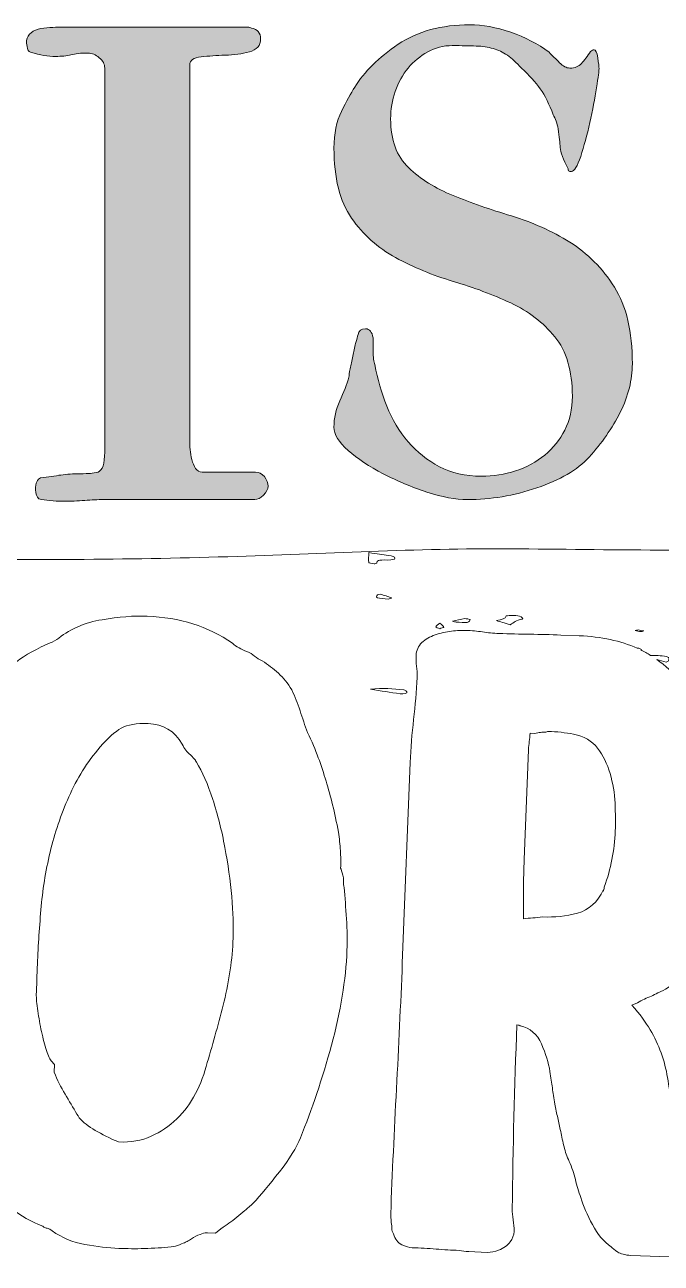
# Model space of a CAD drawing. Header units: inches. Extents: x 112 to 968, y -1050 to -30.
# Drawn here: x 442.8 to 631.7, y -865.4 to -497.6 of the extents above; entities that cross this region are included whole.
import ezdxf

# ---------------------------------------------------------------- set-up
doc = ezdxf.new("R2010")
doc.units = ezdxf.units.IN
doc.header["$MEASUREMENT"] = 0
doc.layers.add('Layer 1', color=7, linetype='Continuous')

# ---------------------------------------------------------------- blocks, each defined once
blk = doc.blocks.new('block 4')
at = {"layer": 'Layer 1', "lineweight": 0}
for points, knots in [([(961.12, -864.26), (960.58, -861.47), (958.12, -860.39), (957.09, -857.61), (953.63, -848.31), (950.72, -838.88), (947.64, -829.5), (946.42, -825.79), (945.2, -822.05), (944.9, -818.24), (944.61, -814.63), (945.15, -811.02), (945.7, -807.43), (947.52, -795.43), (949.35, -783.42), (951.17, -771.42), (952.66, -761.58), (954.15, -751.56), (951.84, -741.75), (949.95, -733.79), (945.61, -726.24), (943.72, -718.28), (941.83, -710.31), (942.91, -701.25), (950.28, -695.7), (944.76, -694.08), (943.79, -687.04), (948.77, -684.7), (943.53, -686.77), (939.32, -680.25), (939.96, -675.66), (940.6, -671.06), (941.46, -664.93), (935.92, -663.16), (925.12, -659.73), (922.78, -658.08), (909.39, -658.68), (895.25, -659.32), (880.95, -658.99), (866.85, -659.68), (866.64, -659.69), (866.42, -659.71), (866.21, -659.72), (866.43, -659.97), (866.43, -660.25), (866.04, -660.55), (865.81, -660.73), (864.98, -661.01), (864.72, -660.98), (859.78, -660.42), (861.76, -662.23), (859.57, -662.08), (857.39, -661.93), (858.3, -661.1), (858.41, -660.6), (858.46, -660.36), (859.08, -660.22), (859.7, -660.07), (841.21, -661.11), (821.32, -662.46), (803.45, -660.54), (781.11, -660.41), (757.21, -654.93), (734.46, -656.07), (716.3, -654.83), (695.76, -654.47), (678.33, -653.32), (648.78, -653.88), (619.19, -653.53), (589.62, -653.22), (561.73, -652.94), (533.98, -654.59), (505.94, -655.47), (475.65, -656.41), (445.31, -656.66), (414.97, -656.24), (385.9, -655.83), (353.69, -651.08), (325.11, -653.26), (326.25, -655.49), (351.29, -658.81), (352.45, -657.14), (349.55, -661.24), (339.18, -657.6), (333.73, -657.93), (312.65, -655.89), (288.61, -655.17), (266.59, -654.48), (251.56, -651.97), (235.45, -652.78), (220.48, -650.73), (217.03, -649.17), (211.83, -654.97), (209.42, -651.36), (205.5, -651.54), (202.76, -652.97), (199.43, -653.76), (195.07, -654.81), (193.04, -658.84), (188.04, -659.63), (181.5, -662.34), (175.05, -664.13), (173.56, -669.84), (173.37, -671.59), (172.69, -672.89), (170.93, -674.44), (173.13, -677.84), (168.44, -713.89), (166.15, -715.88), (161.69, -724.38), (153.48, -731.37), (149.36, -739.99), (144.88, -749.35), (142.14, -759.59), (138.5, -769.2), (142.06, -769.41), (142.39, -773.31), (143.3, -776.02), (144.62, -779.99), (149.16, -782.73), (152.34, -786.01), (155.51, -789.3), (156.97, -794.64), (152.74, -796.97), (150.62, -798.13), (147.69, -798.12), (145.56, -799.27), (141.5, -801.46), (142.36, -806.3), (140.57, -809.9), (138.38, -814.29), (133.06, -817.25), (130.47, -821.53), (127.44, -826.53), (127.17, -831.19), (121.55, -835.27), (117.85, -838.28), (116.64, -841.98), (112.97, -844.58), (115.03, -845.17), (114.04, -847.23), (116.53, -847.82), (116.16, -855.96), (129.89, -854.36), (137.02, -857.25), (144.74, -859.28), (153.24, -862.19), (161.39, -862.17), (161.39, -862.17), (161.89, -862.82), (161.89, -862.82), (162.94, -864.18), (180.79, -865.26), (183.6, -865.72), (191.25, -866.98), (198.67, -867.78), (206.35, -868.67), (222.78, -870.58), (239.12, -872.74), (255.63, -874.2), (288.56, -877.12), (321.65, -878.57), (354.72, -879.15), (421.28, -880.3), (487.72, -877.9), (554.18, -876.55), (611.99, -875.37), (669.94, -874.96), (727.76, -878.36), (760.65, -880.29), (793.53, -883.46), (826.51, -883.37), (859.31, -883.29), (892.96, -880.9), (925.55, -878.27), (930.45, -878.34), (934.9, -878.91), (939.88, -879.22), (942.15, -878.91), (947.7, -883.56), (948.39, -880.3), (951.6, -881.95), (952.98, -878.84), (956.36, -879.45), (953.62, -875.55), (959.41, -874.55), (960.77, -871.57), (959.02, -869.05), (961.5, -866.26), (961.12, -864.26)], [0, 0, 0, 0, 1, 1, 1, 2, 2, 2, 3, 3, 3, 4, 4, 4, 5, 5, 5, 6, 6, 6, 7, 7, 7, 8, 8, 8, 9, 9, 9, 10, 10, 10, 11, 11, 11, 12, 12, 12, 13, 13, 13, 14, 14, 14, 15, 15, 15, 16, 16, 16, 17, 17, 17, 18, 18, 18, 19, 19, 19, 20, 20, 20, 21, 21, 21, 22, 22, 22, 23, 23, 23, 24, 24, 24, 25, 25, 25, 26, 26, 26, 27, 27, 27, 28, 28, 28, 29, 29, 29, 30, 30, 30, 31, 31, 31, 32, 32, 32, 33, 33, 33, 34, 34, 34, 35, 35, 35, 36, 36, 36, 37, 37, 37, 38, 38, 38, 39, 39, 39, 40, 40, 40, 41, 41, 41, 42, 42, 42, 43, 43, 43, 44, 44, 44, 45, 45, 45, 46, 46, 46, 47, 47, 47, 48, 48, 48, 49, 49, 49, 50, 50, 50, 51, 51, 51, 52, 52, 52, 53, 53, 53, 54, 54, 54, 55, 55, 55, 56, 56, 56, 57, 57, 57, 58, 58, 58, 59, 59, 59, 60, 60, 60, 61, 61, 61, 62, 62, 62, 63, 63, 63, 63]), ([(544.88, -657.32), (544.79, -656.35), (544.88, -655.38), (544.92, -654.33), (547.38, -654.7), (549.03, -654.96), (550.71, -655.2), (551.93, -655.37), (552.67, -655.56), (552.66, -655.97), (552.65, -656.39), (551.84, -656.6), (550.59, -656.54), (547.62, -656.41), (547.16, -656.82), (547.33, -657.46), (547.35, -657.53), (546.68, -657.67), (546.5, -657.64), (545.89, -657.57), (544.88, -657.42), (544.88, -657.32)], [0, 0, 0, 0, 1, 1, 1, 2, 2, 2, 3, 3, 3, 4, 4, 4, 5, 5, 5, 6, 6, 6, 7, 7, 7, 7]), ([(551.7, -667.77), (551.82, -667.82), (551.01, -668.15), (550.7, -668.13), (549.57, -668.07), (548.06, -667.98), (547.48, -667.77), (546.94, -667.57), (547.34, -667.19), (547.46, -666.9), (547.49, -666.82), (548.01, -666.77), (548.3, -666.7), (549.46, -667.05), (550.66, -667.4), (551.7, -667.77)], [0, 0, 0, 0, 1, 1, 1, 2, 2, 2, 3, 3, 3, 4, 4, 4, 5, 5, 5, 5]), ([(585.59, -673.27), (585.56, -672.93), (588.58, -672.87), (589.63, -673.22), (590.32, -673.44), (590.85, -674.02), (590.47, -674.09), (588.48, -674.45), (588.07, -675.06), (586.89, -675.76), (585.13, -675.23), (583.96, -674.88), (582.77, -674.53), (584.39, -674.23), (585.63, -673.92), (585.59, -673.27)], [0, 0, 0, 0, 1, 1, 1, 2, 2, 2, 3, 3, 3, 4, 4, 4, 5, 5, 5, 5]), ([(533.84, -800.62), (531.11, -810.61), (528.03, -819.78), (524.6, -828.1), (523.45, -831), (521.38, -834.37), (518.37, -838.22), (515.38, -842.08), (512.79, -845.17), (510.63, -847.5), (509.73, -848.33), (508.88, -849.08), (508.08, -849.73), (507.28, -850.39), (506.51, -851.06), (505.8, -851.72), (504.91, -852.37), (504.11, -852.95), (503.4, -853.44), (502.69, -853.93), (501.89, -854.5), (501, -855.15), (501, -855.15), (499.4, -856.39), (499.4, -856.39), (499.4, -856.39), (497.07, -856.3), (497.07, -856.3), (496.21, -856.26), (494.81, -856.73), (492.87, -857.69), (492.51, -858.02), (492.11, -858.3), (491.68, -858.55), (491.23, -858.79), (490.84, -858.99), (490.49, -859.15), (490.13, -859.3), (489.56, -859.54), (488.77, -859.86), (487.98, -860.17), (487.15, -860.4), (486.29, -860.54), (483.69, -860.78), (481.05, -860.93), (478.37, -861), (475.69, -861.07), (473.14, -861.06), (470.73, -860.96), (467.62, -860.84), (464.27, -860.45), (460.67, -859.79), (457.07, -859.13), (453.84, -857.8), (450.98, -855.79), (450.82, -855.61), (450.69, -855.52), (450.61, -855.51), (450.52, -855.51), (450.39, -855.42), (450.23, -855.24), (449.89, -855.06), (449.55, -854.95), (449.2, -854.94), (448.86, -854.93), (448.52, -854.74), (448.19, -854.38), (441.21, -851.69), (435.85, -847.42), (432.11, -841.58), (430.49, -838.75), (428.83, -836.01), (427.12, -833.35), (425.41, -830.69), (423.84, -827.96), (422.39, -825.14), (420.33, -820.39), (418.79, -815.58), (417.78, -810.71), (416.94, -805.67), (416.18, -800.72), (415.51, -795.85), (414.83, -790.99), (414.17, -786.04), (413.5, -781.01), (413.22, -779.44), (412.94, -777.79), (412.66, -776.05), (412.38, -774.32), (412.27, -772.67), (412.34, -771.12), (412.46, -768.01), (412.79, -764.92), (413.35, -761.83), (413.9, -758.75), (414.33, -755.57), (414.63, -752.3), (414.89, -749.89), (415.31, -747.02), (415.87, -743.67), (416.43, -740.32), (417.13, -736.9), (417.96, -733.39), (418.78, -729.88), (419.74, -726.51), (420.82, -723.27), (421.89, -720.03), (422.99, -717.31), (424.11, -715.11), (425.78, -712.24), (427.32, -709.32), (428.73, -706.35), (430.14, -703.39), (431.51, -700.46), (432.83, -697.58), (434.38, -693.32), (436.27, -690.2), (438.51, -688.21), (440.74, -686.23), (443.8, -684.28), (447.67, -682.36), (448.56, -681.87), (449.43, -681.48), (450.31, -681.16), (451.19, -680.85), (452.07, -680.37), (452.96, -679.71), (456.52, -676.92), (460.78, -675.1), (465.74, -674.26), (470.69, -673.41), (475.15, -673.07), (479.12, -673.23), (488.77, -673.6), (497.22, -676.27), (504.45, -681.21), (505.61, -682.3), (507.05, -683.13), (508.76, -683.71), (509.6, -684.09), (510.36, -684.55), (511.03, -685.1), (511.7, -685.64), (512.46, -686.11), (513.31, -686.48), (514.99, -687.58), (516.59, -688.81), (518.09, -690.17), (519.59, -691.52), (520.9, -693.17), (522.04, -695.11), (523, -697.05), (523.82, -699.11), (524.52, -701.3), (525.21, -703.49), (525.94, -705.63), (526.73, -707.73), (528, -710.37), (529.07, -712.87), (529.93, -715.24), (530.78, -717.6), (531.56, -719.93), (532.25, -722.19), (532.93, -724.47), (533.58, -726.82), (534.17, -729.26), (534.76, -731.71), (535.35, -734.41), (535.93, -737.36), (536.2, -739.28), (536.38, -741.1), (536.49, -742.83), (536.59, -744.56), (536.61, -746.29), (536.55, -748.01), (536.7, -748.36), (536.93, -749.06), (537.24, -750.11), (537.39, -750.63), (537.46, -751.24), (537.43, -751.93), (537.4, -752.62), (537.46, -753.23), (537.62, -753.75), (537.84, -756.7), (538.07, -759.81), (538.29, -763.1), (538.5, -766.39), (538.55, -769.5), (538.44, -772.43), (538.09, -781.23), (536.56, -790.62), (533.84, -800.62)], [0, 0, 0, 0, 1, 1, 1, 2, 2, 2, 3, 3, 3, 4, 4, 4, 5, 5, 5, 6, 6, 6, 7, 7, 7, 8, 8, 8, 9, 9, 9, 10, 10, 10, 11, 11, 11, 12, 12, 12, 13, 13, 13, 14, 14, 14, 15, 15, 15, 16, 16, 16, 17, 17, 17, 18, 18, 18, 19, 19, 19, 20, 20, 20, 21, 21, 21, 22, 22, 22, 23, 23, 23, 24, 24, 24, 25, 25, 25, 26, 26, 26, 27, 27, 27, 28, 28, 28, 29, 29, 29, 30, 30, 30, 31, 31, 31, 32, 32, 32, 33, 33, 33, 34, 34, 34, 35, 35, 35, 36, 36, 36, 37, 37, 37, 38, 38, 38, 39, 39, 39, 40, 40, 40, 41, 41, 41, 42, 42, 42, 43, 43, 43, 44, 44, 44, 45, 45, 45, 46, 46, 46, 47, 47, 47, 48, 48, 48, 49, 49, 49, 50, 50, 50, 51, 51, 51, 52, 52, 52, 53, 53, 53, 54, 54, 54, 55, 55, 55, 56, 56, 56, 57, 57, 57, 58, 58, 58, 59, 59, 59, 60, 60, 60, 61, 61, 61, 62, 62, 62, 63, 63, 63, 64, 64, 64, 64]), ([(566.02, -675.27), (566.63, -675.87), (567.16, -676.18), (567.18, -676.47), (567.19, -676.64), (566.39, -676.78), (565.95, -676.94), (565.53, -676.75), (564.74, -676.54), (564.77, -676.38), (564.81, -676.09), (565.36, -675.82), (566.02, -675.27)], [0, 0, 0, 0, 1, 1, 1, 2, 2, 2, 3, 3, 3, 4, 4, 4, 4]), ([(573.44, -673.95), (573.66, -673.92), (575.02, -674.17), (575, -674.24), (574.91, -674.54), (574.83, -674.93), (574.1, -675.07), (573.43, -675.19), (571.94, -675.04), (570.83, -674.98), (570.52, -674.96), (570.25, -674.81), (569.77, -674.66), (570.98, -674.42), (572.14, -674.16), (573.44, -673.95)], [0, 0, 0, 0, 1, 1, 1, 2, 2, 2, 3, 3, 3, 4, 4, 4, 5, 5, 5, 5]), ([(646.82, -862.29), (645.07, -862.83), (643.76, -863.17), (642.9, -863.31), (640.98, -863.58), (639, -863.67), (636.93, -863.59), (636.93, -863.59), (622.7, -863.03), (622.7, -863.03), (621.84, -863), (621.07, -862.88), (620.38, -862.68), (619.7, -862.49), (619.19, -862.29), (618.85, -862.11), (617.85, -861.38), (617.18, -860.83), (616.85, -860.47), (614.66, -859), (612.8, -856.82), (611.27, -853.91), (609.74, -851), (608.6, -848.32), (607.83, -845.87), (607.21, -844.12), (606.68, -842.33), (606.23, -840.5), (605.78, -838.67), (605.16, -836.87), (604.37, -835.11), (603.73, -833.71), (603.22, -832.27), (602.85, -830.78), (602.48, -829.3), (602.15, -827.77), (601.87, -826.21), (601.57, -824.82), (601.28, -823.47), (600.99, -822.16), (600.69, -820.85), (600.4, -819.5), (600.11, -818.11), (599.83, -816.37), (599.6, -814.77), (599.4, -813.29), (599.19, -811.82), (598.95, -810.21), (598.68, -808.47), (598.26, -805.86), (597.42, -803.11), (596.15, -800.21), (594.88, -797.31), (592.79, -795.55), (589.88, -794.91), (589.72, -794.74), (589.38, -794.63), (588.86, -794.61), (588.14, -812.89), (587.69, -831.09), (587.5, -849.22), (587.45, -850.25), (587.54, -851.34), (587.76, -852.47), (587.97, -853.6), (588.06, -854.77), (588.01, -855.97), (587.97, -857.01), (587.58, -858.03), (586.85, -859.04), (586.12, -860.04), (584.97, -860.86), (583.39, -861.49), (582.33, -861.97), (581.2, -862.18), (580, -862.14), (580, -862.14), (574.57, -861.92), (574.57, -861.92), (573.53, -861.88), (572.58, -861.76), (571.73, -861.55), (569.49, -861.47), (567.2, -861.34), (564.88, -861.16), (562.56, -860.98), (560.18, -860.84), (557.77, -860.75), (556.91, -860.71), (555.88, -860.41), (554.7, -859.85), (553.51, -859.28), (552.69, -858.22), (552.23, -856.64), (551.91, -856.11), (551.76, -855.59), (551.78, -855.07), (551.8, -854.56), (551.73, -853.95), (551.59, -853.25), (551.46, -852.21), (551.41, -851.26), (551.44, -850.4), (551.44, -850.4), (551.51, -848.59), (551.51, -848.59), (552, -836.17), (552.57, -823.72), (553.24, -811.22), (553.9, -798.73), (554.47, -786.27), (554.96, -773.86), (554.96, -773.86), (557.2, -716.7), (557.2, -716.7), (557.37, -712.39), (557.71, -708.13), (558.22, -703.91), (558.73, -699.7), (559.06, -695.53), (559.23, -691.39), (559.27, -690.18), (559.23, -689.06), (559.1, -688.02), (558.97, -686.97), (558.92, -685.94), (558.96, -684.9), (559.02, -683.35), (559.59, -682.08), (560.67, -681.08), (561.74, -680.09), (563.07, -679.32), (564.64, -678.78), (566.22, -678.24), (567.83, -677.87), (569.48, -677.67), (571.12, -677.48), (572.55, -677.41), (573.76, -677.45), (575.48, -677.52), (577.12, -677.67), (578.67, -677.9), (580.21, -678.14), (581.84, -678.29), (583.57, -678.35), (586.67, -678.48), (589.73, -678.56), (592.76, -678.59), (595.78, -678.62), (598.84, -678.69), (601.94, -678.82), (601.94, -678.82), (607.38, -679.03), (607.38, -679.03), (613.94, -679.29), (619.66, -680.54), (624.56, -682.75), (624.72, -682.72), (624.91, -682.69), (625.04, -682.67), (625.32, -682.83), (625.7, -682.99), (625.83, -683.15), (625.85, -683.18), (625.75, -683.2), (625.62, -683.23), (626.62, -683.72), (627.58, -684.27), (628.51, -684.85), (630, -684.82), (631.61, -685), (633.23, -685.17), (634.63, -685.59), (633.78, -686.02), (633.86, -686.43), (633.9, -686.62), (633.32, -686.79), (633.15, -686.89), (632.25, -686.63), (631.32, -686.36), (630.39, -686.1), (632.93, -687.94), (635.2, -689.95), (637.27, -692.09), (638.92, -691.68), (640.57, -691.29), (643.6, -691.56), (645.07, -691.69), (645.08, -691.62), (644.62, -692.49), (644.54, -692.63), (644.93, -692.83), (645.22, -692.99), (647.32, -694.16), (646.81, -694.41), (642.58, -694.26), (641.43, -694.22), (640.29, -694.17), (639.14, -694.13), (641.09, -696.39), (642.85, -698.77), (644.32, -701.33), (647.72, -707.25), (650.02, -713.38), (651.24, -719.73), (652.46, -726.09), (652.98, -731.59), (652.8, -736.24), (652.67, -739.52), (652.3, -743.44), (651.69, -747.99), (651.08, -752.54), (650.04, -757.08), (648.57, -761.59), (647.09, -766.11), (645.02, -770.44), (642.36, -774.56), (639.69, -778.69), (636.33, -781.97), (632.26, -784.4), (632.26, -784.4), (630.68, -785.11), (630.68, -785.11), (629.97, -785.43), (629.36, -785.75), (628.83, -786.08), (627.42, -786.54), (626.02, -787.18), (624.61, -787.99), (624.61, -787.99), (623.02, -788.7), (623.02, -788.7), (625.34, -791.38), (627.14, -793.83), (628.44, -796.04), (629.73, -798.25), (630.81, -800.53), (631.66, -802.9), (632.52, -805.26), (633.16, -807.71), (633.58, -810.23), (634, -812.75), (634.48, -815.74), (635.04, -819.22), (636.03, -824.79), (637.75, -830.51), (640.2, -836.39), (642.64, -842.27), (645.23, -847.77), (647.97, -852.88), (647.94, -853.57), (648.18, -854.19), (648.67, -854.72), (648.83, -855.08), (649.03, -855.56), (649.26, -856.17), (649.5, -856.79), (649.6, -857.52), (649.57, -858.39), (649.49, -860.46), (648.57, -861.76), (646.82, -862.29)], [0, 0, 0, 0, 1, 1, 1, 2, 2, 2, 3, 3, 3, 4, 4, 4, 5, 5, 5, 6, 6, 6, 7, 7, 7, 8, 8, 8, 9, 9, 9, 10, 10, 10, 11, 11, 11, 12, 12, 12, 13, 13, 13, 14, 14, 14, 15, 15, 15, 16, 16, 16, 17, 17, 17, 18, 18, 18, 19, 19, 19, 20, 20, 20, 21, 21, 21, 22, 22, 22, 23, 23, 23, 24, 24, 24, 25, 25, 25, 26, 26, 26, 27, 27, 27, 28, 28, 28, 29, 29, 29, 30, 30, 30, 31, 31, 31, 32, 32, 32, 33, 33, 33, 34, 34, 34, 35, 35, 35, 36, 36, 36, 37, 37, 37, 38, 38, 38, 39, 39, 39, 40, 40, 40, 41, 41, 41, 42, 42, 42, 43, 43, 43, 44, 44, 44, 45, 45, 45, 46, 46, 46, 47, 47, 47, 48, 48, 48, 49, 49, 49, 50, 50, 50, 51, 51, 51, 52, 52, 52, 53, 53, 53, 54, 54, 54, 55, 55, 55, 56, 56, 56, 57, 57, 57, 58, 58, 58, 59, 59, 59, 60, 60, 60, 61, 61, 61, 62, 62, 62, 63, 63, 63, 64, 64, 64, 65, 65, 65, 66, 66, 66, 67, 67, 67, 68, 68, 68, 69, 69, 69, 70, 70, 70, 71, 71, 71, 72, 72, 72, 73, 73, 73, 74, 74, 74, 75, 75, 75, 76, 76, 76, 77, 77, 77, 78, 78, 78, 79, 79, 79, 80, 80, 80, 81, 81, 81, 82, 82, 82, 83, 83, 83, 84, 84, 84, 85, 85, 85, 86, 86, 86, 87, 87, 87, 87]), ([(624.88, -677.3), (625.42, -677.4), (625.97, -677.5), (626.53, -677.61), (626.24, -677.67), (625.88, -677.81), (625.67, -677.79), (625.07, -677.73), (624.52, -677.6), (623.95, -677.51), (624.24, -677.44), (624.53, -677.38), (624.88, -677.3)], [0, 0, 0, 0, 1, 1, 1, 2, 2, 2, 3, 3, 3, 4, 4, 4, 4]), ([(554.23, -696.23), (551.33, -695.88), (548.6, -695.39), (545.42, -694.91), (549.02, -694.54), (552.21, -694.75), (555.35, -695.08), (555.78, -695.12), (556.01, -695.46), (556.18, -695.66), (556.52, -696.09), (555.27, -696.35), (554.23, -696.23)], [0, 0, 0, 0, 1, 1, 1, 2, 2, 2, 3, 3, 3, 4, 4, 4, 4])]:
    blk.add_open_spline(points, degree=3, knots=knots, dxfattribs=at)
blk = doc.blocks.new('block 5')
at = {"layer": 'Layer 1', "true_color": 0xfccf0c}
h = blk.add_hatch(color=40, dxfattribs=at)
h.dxf.hatch_style = 2
edge = h.paths.add_edge_path()
edge.add_spline(control_points=[(491.78, -509.47), (491.78, -509.47), (491.78, -621.53), (491.78, -621.53), (491.78, -622.02), (491.82, -622.77), (491.9, -623.75), (491.99, -624.75), (492.15, -625.74), (492.4, -626.72), (492.65, -627.71), (493.02, -628.58), (493.51, -629.32), (494.01, -630.06), (494.66, -630.43), (495.49, -630.43), (495.49, -630.43), (511.32, -630.43), (511.32, -630.43), (512.31, -630.43), (513.18, -630.89), (513.92, -631.79), (514.66, -632.7), (515.03, -633.65), (515.03, -634.64), (515.03, -635.47), (514.58, -636.33), (513.67, -637.24), (512.76, -638.14), (511.9, -638.6), (511.08, -638.6), (511.08, -638.6), (466.3, -638.6), (466.3, -638.6), (464.49, -638.6), (462.59, -638.68), (460.61, -638.85), (458.63, -639.01), (456.49, -639.09), (454.18, -639.09), (451.38, -639.09), (448.99, -638.85), (447.01, -638.35), (446.35, -637.86), (446.02, -636.95), (446.02, -635.63), (446.02, -633.65), (446.51, -632.5), (447.5, -632.17), (449.81, -631.84), (451.83, -631.55), (453.56, -631.3), (455.29, -631.05), (457.15, -630.93), (459.13, -630.93), (460.61, -630.93), (461.68, -630.89), (462.35, -630.81), (463, -630.72), (463.74, -630.6), (464.57, -630.43), (465.89, -629.94), (466.55, -627.96), (466.55, -624.5), (466.55, -624.5), (466.55, -510.46), (466.55, -510.46), (466.55, -509.31), (466.01, -508.28), (464.94, -507.37), (463.87, -506.47), (462.75, -506.01), (461.6, -506.01), (459.46, -506.01), (457.77, -506.18), (456.53, -506.51), (455.29, -506.84), (453.77, -507), (451.95, -507), (449.81, -507), (447.34, -506.59), (444.53, -505.76), (443.87, -505.6), (443.55, -505.02), (443.55, -504.03), (443.21, -502.71), (443.3, -501.68), (443.79, -500.94), (444.29, -500.2), (445.03, -499.62), (446.02, -499.21), (447.01, -498.8), (448.12, -498.55), (449.36, -498.47), (450.59, -498.38), (451.71, -498.34), (452.7, -498.34), (452.7, -498.34), (504.15, -498.34), (504.15, -498.34), (506.62, -498.34), (508.19, -498.34), (508.85, -498.34), (509.51, -498.34), (509.92, -498.43), (510.08, -498.59), (511.9, -498.92), (512.81, -499.99), (512.81, -501.81), (512.81, -503.79), (511.69, -505.06), (509.47, -505.64), (507.24, -506.22), (504.85, -506.55), (502.29, -506.63), (499.73, -506.71), (497.35, -506.88), (495.12, -507.12), (492.89, -507.37), (491.78, -508.16), (491.78, -509.47)], knot_values=[0, 0, 0, 0, 1, 1, 1, 2, 2, 2, 3, 3, 3, 4, 4, 4, 5, 5, 5, 6, 6, 6, 7, 7, 7, 8, 8, 8, 9, 9, 9, 10, 10, 10, 11, 11, 11, 12, 12, 12, 13, 13, 13, 14, 14, 14, 15, 15, 15, 16, 16, 16, 17, 17, 17, 18, 18, 18, 19, 19, 19, 20, 20, 20, 21, 21, 21, 22, 22, 22, 23, 23, 23, 24, 24, 24, 25, 25, 25, 26, 26, 26, 27, 27, 27, 28, 28, 28, 29, 29, 29, 30, 30, 30, 31, 31, 31, 32, 32, 32, 33, 33, 33, 34, 34, 34, 35, 35, 35, 36, 36, 36, 37, 37, 37, 38, 38, 38, 39, 39, 39, 40, 40, 40, 40], degree=3, periodic=1)
h = blk.add_hatch(color=40, dxfattribs=at)
h.dxf.hatch_style = 2
edge = h.paths.add_edge_path()
edge.add_spline(control_points=[(534.58, -617.08), (534.58, -614.44), (535.15, -611.84), (536.31, -609.29), (537.46, -606.73), (538.37, -604.38), (539.03, -602.23), (539.03, -601.74), (539.15, -600.92), (539.4, -599.76), (539.65, -598.61), (539.9, -597.37), (540.14, -596.05), (540.39, -594.73), (540.68, -593.45), (541.01, -592.22), (541.34, -590.98), (541.58, -590.11), (541.75, -589.62), (541.91, -588.47), (542.65, -587.89), (543.98, -587.89), (545.13, -587.89), (545.87, -588.8), (546.2, -590.61), (546.2, -590.61), (546.2, -593.82), (546.2, -593.82), (546.2, -595.31), (546.24, -596.34), (546.33, -596.92), (546.41, -597.5), (546.53, -598.03), (546.7, -598.52), (547.52, -602.81), (548.72, -606.94), (550.28, -610.89), (551.85, -614.85), (553.95, -618.36), (556.59, -621.41), (559.23, -624.46), (562.32, -626.93), (565.87, -628.83), (569.41, -630.72), (573.57, -631.67), (578.36, -631.67), (581.82, -631.67), (585.2, -631.14), (588.5, -630.06), (591.8, -628.99), (594.69, -627.43), (597.16, -625.36), (599.64, -623.3), (601.61, -620.83), (603.1, -617.94), (604.58, -615.06), (605.32, -611.72), (605.32, -607.92), (605.32, -600.34), (603.59, -594.44), (600.13, -590.24), (596.67, -586.03), (592.29, -582.69), (587.02, -580.22), (581.74, -577.75), (576.05, -575.6), (569.95, -573.79), (563.85, -571.97), (558.16, -569.62), (552.88, -566.74), (547.6, -563.85), (543.24, -559.93), (539.77, -554.99), (536.31, -550.04), (534.58, -543.12), (534.58, -534.21), (534.58, -529.92), (535.32, -526.29), (536.8, -523.33), (538.29, -520.36), (539.61, -517.97), (540.76, -516.15), (543.56, -511.54), (547.85, -507.29), (553.62, -503.41), (559.39, -499.54), (566.49, -497.6), (574.9, -497.6), (578.69, -497.6), (582.73, -498.34), (587.02, -499.83), (591.3, -501.31), (595.1, -503.29), (598.4, -505.76), (599.39, -506.75), (600.41, -507.78), (601.49, -508.86), (602.56, -509.93), (603.59, -510.46), (604.58, -510.46), (606.07, -510.46), (607.22, -510.01), (608.04, -509.1), (608.87, -508.2), (609.77, -507), (610.76, -505.52), (611.09, -505.19), (611.42, -505.02), (611.76, -505.02), (612.25, -505.02), (612.62, -505.81), (612.87, -507.37), (613.11, -508.94), (613.24, -510.05), (613.24, -510.71), (613.24, -511.21), (612.99, -513.06), (612.5, -516.28), (612, -519.49), (611.34, -522.96), (610.52, -526.67), (609.69, -530.38), (608.79, -533.72), (607.8, -536.68), (606.81, -539.65), (605.9, -541.14), (605.08, -541.14), (605.08, -541.14), (604.58, -541.14), (604.58, -541.14), (604.25, -541.14), (604.09, -540.89), (604.09, -540.4), (602.6, -537.59), (601.82, -535.49), (601.74, -534.09), (601.65, -532.69), (601.45, -530.83), (601.12, -528.52), (600.79, -526.88), (600.29, -525.47), (599.64, -524.32), (598.48, -521.19), (597.2, -518.63), (595.8, -516.65), (594.4, -514.67), (592.54, -512.61), (590.23, -510.46), (588.75, -508.82), (587.35, -507.54), (586.03, -506.63), (584.71, -505.73), (583.31, -505.06), (581.82, -504.65), (580.34, -504.24), (578.65, -503.99), (576.75, -503.91), (574.85, -503.83), (572.5, -503.79), (569.7, -503.79), (567.06, -503.79), (564.63, -504.4), (562.41, -505.64), (560.18, -506.88), (558.24, -508.48), (556.59, -510.46), (554.94, -512.44), (553.66, -514.75), (552.76, -517.39), (551.85, -520.03), (551.4, -522.75), (551.4, -525.55), (551.4, -531.82), (553.17, -536.65), (556.72, -540.02), (560.26, -543.41), (564.67, -546.17), (569.95, -548.31), (575.23, -550.46), (581, -552.48), (587.27, -554.37), (593.53, -556.27), (599.3, -558.86), (604.58, -562.16), (609.86, -565.46), (614.27, -569.92), (617.81, -575.52), (621.36, -581.13), (623.13, -588.71), (623.13, -598.28), (623.13, -603.06), (621.94, -607.84), (619.55, -612.62), (617.15, -617.41), (614.06, -621.86), (610.27, -625.98), (606.81, -629.78), (601.65, -632.83), (594.81, -635.13), (587.96, -637.45), (581.08, -638.6), (574.16, -638.6), (570.69, -638.6), (566.69, -637.86), (562.16, -636.37), (557.62, -634.89), (553.29, -633.07), (549.17, -630.93), (545.05, -628.79), (541.58, -626.48), (538.78, -624), (535.98, -621.53), (534.58, -619.22), (534.58, -617.08)], knot_values=[0, 0, 0, 0, 1, 1, 1, 2, 2, 2, 3, 3, 3, 4, 4, 4, 5, 5, 5, 6, 6, 6, 7, 7, 7, 8, 8, 8, 9, 9, 9, 10, 10, 10, 11, 11, 11, 12, 12, 12, 13, 13, 13, 14, 14, 14, 15, 15, 15, 16, 16, 16, 17, 17, 17, 18, 18, 18, 19, 19, 19, 20, 20, 20, 21, 21, 21, 22, 22, 22, 23, 23, 23, 24, 24, 24, 25, 25, 25, 26, 26, 26, 27, 27, 27, 28, 28, 28, 29, 29, 29, 30, 30, 30, 31, 31, 31, 32, 32, 32, 33, 33, 33, 34, 34, 34, 35, 35, 35, 36, 36, 36, 37, 37, 37, 38, 38, 38, 39, 39, 39, 40, 40, 40, 41, 41, 41, 42, 42, 42, 43, 43, 43, 44, 44, 44, 45, 45, 45, 46, 46, 46, 47, 47, 47, 48, 48, 48, 49, 49, 49, 50, 50, 50, 51, 51, 51, 52, 52, 52, 53, 53, 53, 54, 54, 54, 55, 55, 55, 56, 56, 56, 57, 57, 57, 58, 58, 58, 59, 59, 59, 60, 60, 60, 61, 61, 61, 62, 62, 62, 63, 63, 63, 64, 64, 64, 65, 65, 65, 66, 66, 66, 67, 67, 67, 68, 68, 68, 69, 69, 69, 70, 70, 70, 71, 71, 71, 71], degree=3, periodic=1)
at = {"layer": 'Layer 1', "lineweight": 0}
for points, knots in [([(491.78, -509.47), (491.78, -509.47), (491.78, -621.53), (491.78, -621.53), (491.78, -622.02), (491.82, -622.77), (491.9, -623.75), (491.99, -624.75), (492.15, -625.74), (492.4, -626.72), (492.65, -627.71), (493.02, -628.58), (493.51, -629.32), (494.01, -630.06), (494.66, -630.43), (495.49, -630.43), (495.49, -630.43), (511.32, -630.43), (511.32, -630.43), (512.31, -630.43), (513.18, -630.89), (513.92, -631.79), (514.66, -632.7), (515.03, -633.65), (515.03, -634.64), (515.03, -635.47), (514.58, -636.33), (513.67, -637.24), (512.76, -638.14), (511.9, -638.6), (511.08, -638.6), (511.08, -638.6), (466.3, -638.6), (466.3, -638.6), (464.49, -638.6), (462.59, -638.68), (460.61, -638.85), (458.63, -639.01), (456.49, -639.09), (454.18, -639.09), (451.38, -639.09), (448.99, -638.85), (447.01, -638.35), (446.35, -637.86), (446.02, -636.95), (446.02, -635.63), (446.02, -633.65), (446.51, -632.5), (447.5, -632.17), (449.81, -631.84), (451.83, -631.55), (453.56, -631.3), (455.29, -631.05), (457.15, -630.93), (459.13, -630.93), (460.61, -630.93), (461.68, -630.89), (462.35, -630.81), (463, -630.72), (463.74, -630.6), (464.57, -630.43), (465.89, -629.94), (466.55, -627.96), (466.55, -624.5), (466.55, -624.5), (466.55, -510.46), (466.55, -510.46), (466.55, -509.31), (466.01, -508.28), (464.94, -507.37), (463.87, -506.47), (462.75, -506.01), (461.6, -506.01), (459.46, -506.01), (457.77, -506.18), (456.53, -506.51), (455.29, -506.84), (453.77, -507), (451.95, -507), (449.81, -507), (447.34, -506.59), (444.53, -505.76), (443.87, -505.6), (443.55, -505.02), (443.55, -504.03), (443.21, -502.71), (443.3, -501.68), (443.79, -500.94), (444.29, -500.2), (445.03, -499.62), (446.02, -499.21), (447.01, -498.8), (448.12, -498.55), (449.36, -498.47), (450.59, -498.38), (451.71, -498.34), (452.7, -498.34), (452.7, -498.34), (504.15, -498.34), (504.15, -498.34), (506.62, -498.34), (508.19, -498.34), (508.85, -498.34), (509.51, -498.34), (509.92, -498.43), (510.08, -498.59), (511.9, -498.92), (512.81, -499.99), (512.81, -501.81), (512.81, -503.79), (511.69, -505.06), (509.47, -505.64), (507.24, -506.22), (504.85, -506.55), (502.29, -506.63), (499.73, -506.71), (497.35, -506.88), (495.12, -507.12), (492.89, -507.37), (491.78, -508.16), (491.78, -509.47)], [0, 0, 0, 0, 1, 1, 1, 2, 2, 2, 3, 3, 3, 4, 4, 4, 5, 5, 5, 6, 6, 6, 7, 7, 7, 8, 8, 8, 9, 9, 9, 10, 10, 10, 11, 11, 11, 12, 12, 12, 13, 13, 13, 14, 14, 14, 15, 15, 15, 16, 16, 16, 17, 17, 17, 18, 18, 18, 19, 19, 19, 20, 20, 20, 21, 21, 21, 22, 22, 22, 23, 23, 23, 24, 24, 24, 25, 25, 25, 26, 26, 26, 27, 27, 27, 28, 28, 28, 29, 29, 29, 30, 30, 30, 31, 31, 31, 32, 32, 32, 33, 33, 33, 34, 34, 34, 35, 35, 35, 36, 36, 36, 37, 37, 37, 38, 38, 38, 39, 39, 39, 40, 40, 40, 40]), ([(534.58, -617.08), (534.58, -614.44), (535.15, -611.84), (536.31, -609.29), (537.46, -606.73), (538.37, -604.38), (539.03, -602.23), (539.03, -601.74), (539.15, -600.92), (539.4, -599.76), (539.65, -598.61), (539.9, -597.37), (540.14, -596.05), (540.39, -594.73), (540.68, -593.45), (541.01, -592.22), (541.34, -590.98), (541.58, -590.11), (541.75, -589.62), (541.91, -588.47), (542.65, -587.89), (543.98, -587.89), (545.13, -587.89), (545.87, -588.8), (546.2, -590.61), (546.2, -590.61), (546.2, -593.82), (546.2, -593.82), (546.2, -595.31), (546.24, -596.34), (546.33, -596.92), (546.41, -597.5), (546.53, -598.03), (546.7, -598.52), (547.52, -602.81), (548.72, -606.94), (550.28, -610.89), (551.85, -614.85), (553.95, -618.36), (556.59, -621.41), (559.23, -624.46), (562.32, -626.93), (565.87, -628.83), (569.41, -630.72), (573.57, -631.67), (578.36, -631.67), (581.82, -631.67), (585.2, -631.14), (588.5, -630.06), (591.8, -628.99), (594.69, -627.43), (597.16, -625.36), (599.64, -623.3), (601.61, -620.83), (603.1, -617.94), (604.58, -615.06), (605.32, -611.72), (605.32, -607.92), (605.32, -600.34), (603.59, -594.44), (600.13, -590.24), (596.67, -586.03), (592.29, -582.69), (587.02, -580.22), (581.74, -577.75), (576.05, -575.6), (569.95, -573.79), (563.85, -571.97), (558.16, -569.62), (552.88, -566.74), (547.6, -563.85), (543.24, -559.93), (539.77, -554.99), (536.31, -550.04), (534.58, -543.12), (534.58, -534.21), (534.58, -529.92), (535.32, -526.29), (536.8, -523.33), (538.29, -520.36), (539.61, -517.97), (540.76, -516.15), (543.56, -511.54), (547.85, -507.29), (553.62, -503.41), (559.39, -499.54), (566.49, -497.6), (574.9, -497.6), (578.69, -497.6), (582.73, -498.34), (587.02, -499.83), (591.3, -501.31), (595.1, -503.29), (598.4, -505.76), (599.39, -506.75), (600.41, -507.78), (601.49, -508.86), (602.56, -509.93), (603.59, -510.46), (604.58, -510.46), (606.07, -510.46), (607.22, -510.01), (608.04, -509.1), (608.87, -508.2), (609.77, -507), (610.76, -505.52), (611.09, -505.19), (611.42, -505.02), (611.76, -505.02), (612.25, -505.02), (612.62, -505.81), (612.87, -507.37), (613.11, -508.94), (613.24, -510.05), (613.24, -510.71), (613.24, -511.21), (612.99, -513.06), (612.5, -516.28), (612, -519.49), (611.34, -522.96), (610.52, -526.67), (609.69, -530.38), (608.79, -533.72), (607.8, -536.68), (606.81, -539.65), (605.9, -541.14), (605.08, -541.14), (605.08, -541.14), (604.58, -541.14), (604.58, -541.14), (604.25, -541.14), (604.09, -540.89), (604.09, -540.4), (602.6, -537.59), (601.82, -535.49), (601.74, -534.09), (601.65, -532.69), (601.45, -530.83), (601.12, -528.52), (600.79, -526.88), (600.29, -525.47), (599.64, -524.32), (598.48, -521.19), (597.2, -518.63), (595.8, -516.65), (594.4, -514.67), (592.54, -512.61), (590.23, -510.46), (588.75, -508.82), (587.35, -507.54), (586.03, -506.63), (584.71, -505.73), (583.31, -505.06), (581.82, -504.65), (580.34, -504.24), (578.65, -503.99), (576.75, -503.91), (574.85, -503.83), (572.5, -503.79), (569.7, -503.79), (567.06, -503.79), (564.63, -504.4), (562.41, -505.64), (560.18, -506.88), (558.24, -508.48), (556.59, -510.46), (554.94, -512.44), (553.66, -514.75), (552.76, -517.39), (551.85, -520.03), (551.4, -522.75), (551.4, -525.55), (551.4, -531.82), (553.17, -536.65), (556.72, -540.02), (560.26, -543.41), (564.67, -546.17), (569.95, -548.31), (575.23, -550.46), (581, -552.48), (587.27, -554.37), (593.53, -556.27), (599.3, -558.86), (604.58, -562.16), (609.86, -565.46), (614.27, -569.92), (617.81, -575.52), (621.36, -581.13), (623.13, -588.71), (623.13, -598.28), (623.13, -603.06), (621.94, -607.84), (619.55, -612.62), (617.15, -617.41), (614.06, -621.86), (610.27, -625.98), (606.81, -629.78), (601.65, -632.83), (594.81, -635.13), (587.96, -637.45), (581.08, -638.6), (574.16, -638.6), (570.69, -638.6), (566.69, -637.86), (562.16, -636.37), (557.62, -634.89), (553.29, -633.07), (549.17, -630.93), (545.05, -628.79), (541.58, -626.48), (538.78, -624), (535.98, -621.53), (534.58, -619.22), (534.58, -617.08)], [0, 0, 0, 0, 1, 1, 1, 2, 2, 2, 3, 3, 3, 4, 4, 4, 5, 5, 5, 6, 6, 6, 7, 7, 7, 8, 8, 8, 9, 9, 9, 10, 10, 10, 11, 11, 11, 12, 12, 12, 13, 13, 13, 14, 14, 14, 15, 15, 15, 16, 16, 16, 17, 17, 17, 18, 18, 18, 19, 19, 19, 20, 20, 20, 21, 21, 21, 22, 22, 22, 23, 23, 23, 24, 24, 24, 25, 25, 25, 26, 26, 26, 27, 27, 27, 28, 28, 28, 29, 29, 29, 30, 30, 30, 31, 31, 31, 32, 32, 32, 33, 33, 33, 34, 34, 34, 35, 35, 35, 36, 36, 36, 37, 37, 37, 38, 38, 38, 39, 39, 39, 40, 40, 40, 41, 41, 41, 42, 42, 42, 43, 43, 43, 44, 44, 44, 45, 45, 45, 46, 46, 46, 47, 47, 47, 48, 48, 48, 49, 49, 49, 50, 50, 50, 51, 51, 51, 52, 52, 52, 53, 53, 53, 54, 54, 54, 55, 55, 55, 56, 56, 56, 57, 57, 57, 58, 58, 58, 59, 59, 59, 60, 60, 60, 61, 61, 61, 62, 62, 62, 63, 63, 63, 64, 64, 64, 65, 65, 65, 66, 66, 66, 67, 67, 67, 68, 68, 68, 69, 69, 69, 70, 70, 70, 71, 71, 71, 71])]:
    blk.add_open_spline(points, degree=3, knots=knots, dxfattribs=at)
blk = doc.blocks.new('block 2')
at = {"layer": 'Layer 1', "lineweight": 0}
for points, knots in [([(502.2, -741.87), (501.27, -736.91), (500.08, -732.16), (498.62, -727.61), (497.15, -723.07), (495.53, -719.38), (493.74, -716.54), (493.57, -716.37), (493.49, -716.23), (493.5, -716.14), (493.5, -716.06), (493.42, -715.93), (493.25, -715.74), (493.25, -715.74), (492.01, -714.4), (492.01, -714.4), (491, -713.67), (490.18, -712.6), (489.55, -711.2), (487.28, -707.31), (483.9, -705.28), (479.42, -705.1), (475.97, -704.97), (473.32, -705.42), (471.47, -706.47), (469.62, -707.53), (467.51, -709.39), (465.16, -712.05), (461.36, -716.57), (458.27, -721.5), (455.9, -726.85), (453.54, -732.19), (451.68, -737.69), (450.34, -743.34), (448.99, -748.98), (448.08, -754.69), (447.6, -760.45), (447.11, -766.22), (446.76, -771.95), (446.53, -777.64), (446.53, -777.64), (446.25, -784.88), (446.25, -784.88), (446.2, -786.09), (446.31, -787.69), (446.58, -789.69), (446.84, -791.69), (447.2, -793.73), (447.63, -795.82), (448.07, -797.91), (448.55, -799.83), (449.09, -801.57), (449.63, -803.32), (450.14, -804.55), (450.63, -805.26), (450.63, -805.26), (451.63, -806.33), (451.63, -806.33), (451.63, -806.33), (451.53, -808.66), (451.53, -808.66), (452.48, -810.94), (453.56, -813.1), (454.78, -815.13), (455.99, -817.17), (457.17, -819.16), (458.3, -821.1), (459.11, -822.52), (460.44, -823.82), (462.29, -825.01), (464.14, -826.21), (466.26, -827.37), (468.63, -828.5), (468.97, -828.69), (469.31, -828.83), (469.65, -828.93), (469.99, -829.03), (470.33, -829.17), (470.67, -829.36), (474.29, -829.5), (477.51, -828.94), (480.32, -827.66), (483.13, -826.39), (485.66, -824.68), (487.91, -822.52), (490.15, -820.37), (492.01, -817.85), (493.51, -814.97), (495, -812.09), (496.16, -809.03), (496.98, -805.78), (498.77, -799.81), (500.43, -793.74), (501.97, -787.58), (503.5, -781.43), (504.4, -775.16), (504.65, -768.78), (504.78, -765.33), (504.64, -761.22), (504.22, -756.46), (503.8, -751.69), (503.13, -746.83), (502.2, -741.87)], [0, 0, 0, 0, 1, 1, 1, 2, 2, 2, 3, 3, 3, 4, 4, 4, 5, 5, 5, 6, 6, 6, 7, 7, 7, 8, 8, 8, 9, 9, 9, 10, 10, 10, 11, 11, 11, 12, 12, 12, 13, 13, 13, 14, 14, 14, 15, 15, 15, 16, 16, 16, 17, 17, 17, 18, 18, 18, 19, 19, 19, 20, 20, 20, 21, 21, 21, 22, 22, 22, 23, 23, 23, 24, 24, 24, 25, 25, 25, 26, 26, 26, 27, 27, 27, 28, 28, 28, 29, 29, 29, 30, 30, 30, 31, 31, 31, 32, 32, 32, 33, 33, 33, 34, 34, 34, 34]), ([(616.52, -719.93), (615.68, -717.05), (614.44, -714.54), (612.8, -712.4), (611.16, -710.26), (608.8, -708.88), (605.71, -708.24), (604.51, -708.02), (603.27, -707.84), (601.98, -707.7), (600.69, -707.57), (599.44, -707.47), (598.23, -707.43), (598.23, -707.43), (597.97, -707.42), (597.97, -707.42), (597.79, -707.58), (597.62, -707.66), (597.45, -707.65), (596.93, -707.63), (596.41, -707.66), (595.89, -707.72), (595.37, -707.79), (594.76, -707.9), (594.06, -708.04), (594.06, -708.04), (592.77, -707.99), (592.77, -707.99), (592.74, -708.85), (592.66, -709.67), (592.55, -710.44), (592.43, -711.21), (592.35, -712.03), (592.32, -712.89), (592.32, -712.89), (591.04, -745.48), (591.04, -745.48), (590.93, -748.42), (590.85, -751.35), (590.83, -754.28), (590.8, -757.22), (590.81, -760.15), (590.87, -763.09), (591.74, -762.95), (592.65, -762.86), (593.6, -762.81), (594.55, -762.76), (595.55, -762.67), (596.59, -762.54), (600.04, -762.67), (603.47, -762.29), (606.87, -761.39), (610.27, -760.48), (612.82, -758.17), (614.52, -754.43), (614.52, -754.43), (614.5, -754.95), (614.5, -754.95), (614.51, -754.78), (614.56, -754.61), (614.65, -754.44), (614.74, -754.27), (614.8, -754.01), (614.81, -753.67), (615.78, -750.94), (616.54, -748.21), (617.08, -745.46), (617.61, -742.72), (617.94, -739.89), (618.06, -736.95), (618.15, -734.54), (618.13, -731.82), (617.99, -728.79), (617.85, -725.77), (617.36, -722.81), (616.52, -719.93)], [0, 0, 0, 0, 1, 1, 1, 2, 2, 2, 3, 3, 3, 4, 4, 4, 5, 5, 5, 6, 6, 6, 7, 7, 7, 8, 8, 8, 9, 9, 9, 10, 10, 10, 11, 11, 11, 12, 12, 12, 13, 13, 13, 14, 14, 14, 15, 15, 15, 16, 16, 16, 17, 17, 17, 18, 18, 18, 19, 19, 19, 20, 20, 20, 21, 21, 21, 22, 22, 22, 23, 23, 23, 24, 24, 24, 25, 25, 25, 25])]:
    blk.add_open_spline(points, degree=3, knots=knots, dxfattribs=at)
at = {"layer": 'Layer 1'}
for name in ['block 5', 'block 4']:
    blk.add_blockref(name, (0, 0), dxfattribs=at)

msp = doc.modelspace()

# ---------------------------------------------------------------- block references
at = {"layer": 'Layer 1'}
msp.add_blockref('block 2', (0, 0), dxfattribs=at)

doc.saveas('drawing.dxf')
